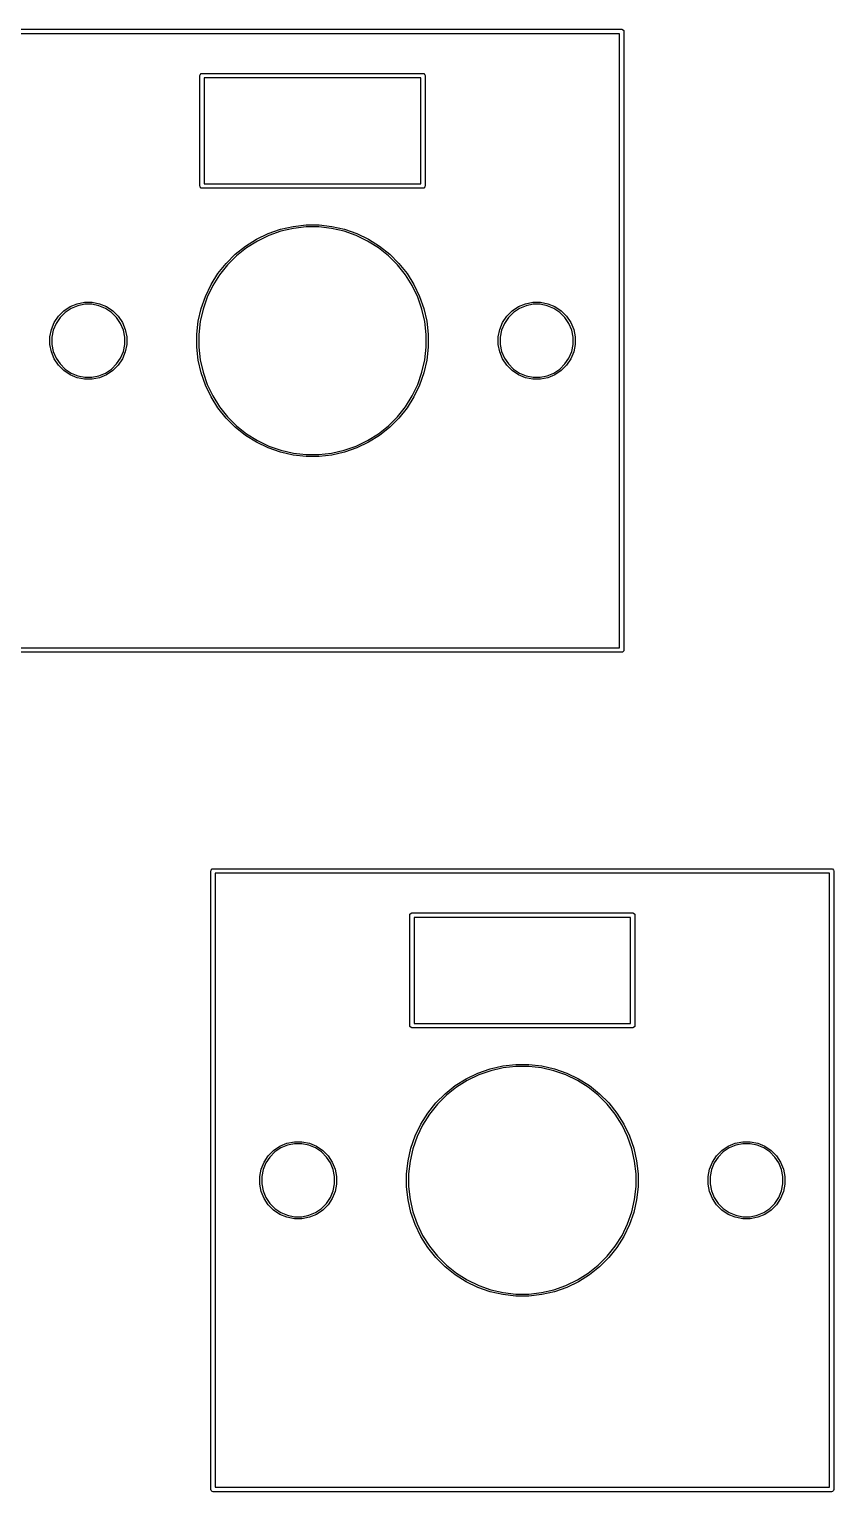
# Model space of a CAD drawing. Extents: x -11 to 295, y -114 to 10.
# Drawn here: x 98.09 to 116.3, y -45.05 to -11.95 of the extents above; entities that cross this region are included whole.
import ezdxf

# ---------------------------------------------------------------- set-up
doc = ezdxf.new("R2010")
doc.units = 0
doc.layers.add('BLACK', color=7, linetype='CONTINUOUS')

msp = doc.modelspace()

# ---------------------------------------------------------------- linework, layer by layer
at = {"layer": 'BLACK', "linetype": 'CONTINUOUS'}
for p, q in [((97.5, -11.95), (111.5, -11.95)), ((111.45, -12.05), (97.55, -12.05)), ((111.45, -25.95), (111.45, -12.05)), ((111.5, -11.95), (111.519134, -11.953806)), ((111.519134, -11.953806), (111.546194, -11.980866)), ((111.546194, -11.980866), (111.55, -12)), ((111.55, -12), (111.55, -26)), ((101.95, -13), (101.953806, -12.980866)), ((101.95, -15.5), (101.95, -13)), ((101.953806, -12.980866), (101.980866, -12.953806)), ((101.980866, -12.953806), (102, -12.95)), ((102, -12.95), (107, -12.95)), ((102.05, -13.05), (102.05, -15.45)), ((106.95, -13.05), (102.05, -13.05)), ((106.95, -15.45), (106.95, -13.05)), ((107, -12.95), (107.019134, -12.953806)), ((107.019134, -12.953806), (107.046194, -12.980866)), ((107.046194, -12.980866), (107.05, -13)), ((107.05, -13), (107.05, -15.5)), ((101.953806, -15.519134), (101.95, -15.5)), ((101.980866, -15.546194), (101.953806, -15.519134)), ((102, -15.55), (101.980866, -15.546194)), ((107, -15.55), (102, -15.55)), ((102.05, -15.45), (106.95, -15.45)), ((107.019134, -15.546194), (107, -15.55)), ((107.046194, -15.519134), (107.019134, -15.546194)), ((107.05, -15.5), (107.046194, -15.519134)), ((103.495456, -16.574816), (103.773307, -16.477592)), ((103.786025, -16.521739), (103.513038, -16.617262)), ((103.773307, -16.477592), (104.060296, -16.412089)), ((104.067992, -16.457382), (103.786025, -16.521739)), ((104.060296, -16.412089), (104.352815, -16.37913)), ((104.355391, -16.425), (104.067992, -16.457382)), ((104.352815, -16.37913), (104.647185, -16.37913)), ((104.644609, -16.425), (104.355391, -16.425)), ((104.932008, -16.457382), (104.644609, -16.425)), ((104.647185, -16.37913), (104.939704, -16.412089)), ((105.213975, -16.521739), (104.932008, -16.457382)), ((104.939704, -16.412089), (105.226693, -16.477592)), ((105.486962, -16.617262), (105.213975, -16.521739)), ((105.226693, -16.477592), (105.504544, -16.574816)), ((102.75084, -17.042689), (102.980988, -16.859153)), ((102.980988, -16.859153), (103.230238, -16.702539)), ((103.252461, -16.742749), (103.007574, -16.896622)), ((103.230238, -16.702539), (103.495456, -16.574816)), ((103.513038, -16.617262), (103.252461, -16.742749)), ((105.747539, -16.742749), (105.486962, -16.617262)), ((105.504544, -16.574816), (105.769762, -16.702539)), ((105.992426, -16.896622), (105.747539, -16.742749)), ((105.769762, -16.702539), (106.019012, -16.859153)), ((106.019012, -16.859153), (106.24916, -17.042689)), ((102.542689, -17.25084), (102.75084, -17.042689)), ((102.781454, -17.076946), (102.576946, -17.281454)), ((103.007574, -16.896622), (102.781454, -17.076946)), ((106.218546, -17.076946), (105.992426, -16.896622)), ((106.423054, -17.281454), (106.218546, -17.076946)), ((106.24916, -17.042689), (106.457311, -17.25084)), ((102.202539, -17.730238), (102.359153, -17.480988)), ((102.396622, -17.507574), (102.242749, -17.752461)), ((102.359153, -17.480988), (102.542689, -17.25084)), ((102.576946, -17.281454), (102.396622, -17.507574)), ((106.603378, -17.507574), (106.423054, -17.281454)), ((106.457311, -17.25084), (106.640847, -17.480988)), ((106.757251, -17.752461), (106.603378, -17.507574)), ((106.640847, -17.480988), (106.797461, -17.730238)), ((102.074816, -17.995456), (102.202539, -17.730238)), ((102.242749, -17.752461), (102.117262, -18.013038)), ((106.882738, -18.013038), (106.757251, -17.752461)), ((106.797461, -17.730238), (106.925184, -17.995456)), ((99.012528, -18.228319), (99.171001, -18.162677)), ((99.171001, -18.162677), (99.339235, -18.129213)), ((99.343745, -18.175), (99.184356, -18.206704)), ((99.339235, -18.129213), (99.510765, -18.129213)), ((99.506255, -18.175), (99.343745, -18.175)), ((99.665644, -18.206704), (99.506255, -18.175)), ((99.510765, -18.129213), (99.678999, -18.162677)), ((99.678999, -18.162677), (99.837472, -18.228319)), ((101.977592, -18.273307), (102.074816, -17.995456)), ((102.117262, -18.013038), (102.021739, -18.286025)), ((106.978261, -18.286025), (106.882738, -18.013038)), ((106.925184, -17.995456), (107.022408, -18.273307)), ((109.162528, -18.228319), (109.321001, -18.162677)), ((109.321001, -18.162677), (109.489235, -18.129213)), ((109.493745, -18.175), (109.334356, -18.206704)), ((109.489235, -18.129213), (109.660765, -18.129213)), ((109.656255, -18.175), (109.493745, -18.175)), ((109.815644, -18.206704), (109.656255, -18.175)), ((109.660765, -18.129213), (109.828999, -18.162677)), ((109.828999, -18.162677), (109.987472, -18.228319)), ((98.653319, -18.587528), (98.748616, -18.444906)), ((98.784181, -18.474093), (98.693894, -18.609216)), ((98.748616, -18.444906), (98.869906, -18.323616)), ((98.899093, -18.359181), (98.784181, -18.474093)), ((98.869906, -18.323616), (99.012528, -18.228319)), ((99.034216, -18.268894), (98.899093, -18.359181)), ((99.184356, -18.206704), (99.034216, -18.268894)), ((99.815784, -18.268894), (99.665644, -18.206704)), ((99.950907, -18.359181), (99.815784, -18.268894)), ((99.837472, -18.228319), (99.980094, -18.323616)), ((100.065819, -18.474093), (99.950907, -18.359181)), ((99.980094, -18.323616), (100.101384, -18.444906)), ((100.156106, -18.609216), (100.065819, -18.474093)), ((100.101384, -18.444906), (100.196681, -18.587528)), ((101.912089, -18.560296), (101.977592, -18.273307)), ((102.021739, -18.286025), (101.957382, -18.567992)), ((107.042618, -18.567992), (106.978261, -18.286025)), ((107.022408, -18.273307), (107.087911, -18.560296)), ((108.803319, -18.587528), (108.898616, -18.444906)), ((108.934181, -18.474093), (108.843894, -18.609216)), ((108.898616, -18.444906), (109.019906, -18.323616)), ((109.049093, -18.359181), (108.934181, -18.474093)), ((109.019906, -18.323616), (109.162528, -18.228319)), ((109.184216, -18.268894), (109.049093, -18.359181)), ((109.334356, -18.206704), (109.184216, -18.268894)), ((109.965784, -18.268894), (109.815644, -18.206704)), ((110.100907, -18.359181), (109.965784, -18.268894)), ((109.987472, -18.228319), (110.130094, -18.323616)), ((110.215819, -18.474093), (110.100907, -18.359181)), ((110.130094, -18.323616), (110.251384, -18.444906)), ((110.306106, -18.609216), (110.215819, -18.474093)), ((110.251384, -18.444906), (110.346681, -18.587528)), ((98.554213, -18.914235), (98.587677, -18.746001)), ((98.587677, -18.746001), (98.653319, -18.587528)), ((98.631704, -18.759356), (98.6, -18.918745)), ((98.693894, -18.609216), (98.631704, -18.759356)), ((100.218296, -18.759356), (100.156106, -18.609216)), ((100.196681, -18.587528), (100.262323, -18.746001)), ((100.25, -18.918745), (100.218296, -18.759356)), ((100.262323, -18.746001), (100.295787, -18.914235)), ((101.87913, -18.852815), (101.912089, -18.560296)), ((101.87913, -18.855391), (101.87913, -18.852815)), ((101.87913, -19.147185), (101.87913, -18.855391)), ((101.957382, -18.567992), (101.925, -18.855391)), ((101.925, -18.855391), (101.925, -19.144609)), ((107.075, -18.855391), (107.042618, -18.567992)), ((107.075, -19.144609), (107.075, -18.855391)), ((107.087911, -18.560296), (107.12087, -18.852815)), ((107.12087, -18.852815), (107.12087, -19.147185)), ((108.704213, -18.914235), (108.737677, -18.746001)), ((108.737677, -18.746001), (108.803319, -18.587528)), ((108.781704, -18.759356), (108.75, -18.918745)), ((108.843894, -18.609216), (108.781704, -18.759356)), ((110.368296, -18.759356), (110.306106, -18.609216)), ((110.346681, -18.587528), (110.412323, -18.746001)), ((110.4, -18.918745), (110.368296, -18.759356)), ((110.412323, -18.746001), (110.445787, -18.914235)), ((98.554213, -18.918745), (98.554213, -18.914235)), ((98.554213, -19.085765), (98.554213, -18.918745)), ((98.587677, -19.253999), (98.554213, -19.085765)), ((98.6, -18.918745), (98.6, -19.081255)), ((98.6, -19.081255), (98.631704, -19.240644)), ((100.218296, -19.240644), (100.25, -19.081255)), ((100.25, -19.081255), (100.25, -18.918745)), ((100.295787, -19.085765), (100.262323, -19.253999)), ((100.295787, -18.914235), (100.295787, -19.085765)), ((101.912089, -19.439704), (101.87913, -19.147185)), ((101.925, -19.144609), (101.957382, -19.432008)), ((107.042618, -19.432008), (107.075, -19.144609)), ((107.12087, -19.147185), (107.087911, -19.439704)), ((108.704213, -18.918745), (108.704213, -18.914235)), ((108.704213, -19.085765), (108.704213, -18.918745)), ((108.737677, -19.253999), (108.704213, -19.085765)), ((108.75, -18.918745), (108.75, -19.081255)), ((108.75, -19.081255), (108.781704, -19.240644)), ((110.368296, -19.240644), (110.4, -19.081255)), ((110.4, -19.081255), (110.4, -18.918745)), ((110.445787, -19.085765), (110.412323, -19.253999)), ((110.445787, -18.914235), (110.445787, -19.085765)), ((98.653319, -19.412472), (98.587677, -19.253999)), ((98.631704, -19.240644), (98.693894, -19.390784)), ((98.748616, -19.555094), (98.653319, -19.412472)), ((98.693894, -19.390784), (98.784181, -19.525907)), ((98.784181, -19.525907), (98.899093, -19.640819)), ((99.950907, -19.640819), (100.065819, -19.525907)), ((100.065819, -19.525907), (100.156106, -19.390784)), ((100.196681, -19.412472), (100.101384, -19.555094)), ((100.156106, -19.390784), (100.218296, -19.240644)), ((100.262323, -19.253999), (100.196681, -19.412472)), ((101.977592, -19.726693), (101.912089, -19.439704)), ((101.957382, -19.432008), (102.021739, -19.713975)), ((106.978261, -19.713975), (107.042618, -19.432008)), ((107.087911, -19.439704), (107.022408, -19.726693)), ((108.803319, -19.412472), (108.737677, -19.253999)), ((108.781704, -19.240644), (108.843894, -19.390784)), ((108.898616, -19.555094), (108.803319, -19.412472)), ((108.843894, -19.390784), (108.934181, -19.525907)), ((108.934181, -19.525907), (109.049093, -19.640819)), ((110.100907, -19.640819), (110.215819, -19.525907)), ((110.215819, -19.525907), (110.306106, -19.390784)), ((110.346681, -19.412472), (110.251384, -19.555094)), ((110.306106, -19.390784), (110.368296, -19.240644)), ((110.412323, -19.253999), (110.346681, -19.412472)), ((98.869906, -19.676384), (98.748616, -19.555094)), ((99.012528, -19.771681), (98.869906, -19.676384)), ((98.899093, -19.640819), (99.034216, -19.731106)), ((99.171001, -19.837323), (99.012528, -19.771681)), ((99.034216, -19.731106), (99.184356, -19.793296)), ((99.339235, -19.870787), (99.171001, -19.837323)), ((99.184356, -19.793296), (99.343745, -19.825)), ((99.343745, -19.825), (99.506255, -19.825)), ((99.506255, -19.825), (99.665644, -19.793296)), ((99.678999, -19.837323), (99.510765, -19.870787)), ((99.665644, -19.793296), (99.815784, -19.731106)), ((99.837472, -19.771681), (99.678999, -19.837323)), ((99.815784, -19.731106), (99.950907, -19.640819)), ((99.980094, -19.676384), (99.837472, -19.771681)), ((100.101384, -19.555094), (99.980094, -19.676384)), ((102.074816, -20.004544), (101.977592, -19.726693)), ((102.021739, -19.713975), (102.117262, -19.986962)), ((106.882738, -19.986962), (106.978261, -19.713975)), ((107.022408, -19.726693), (106.925184, -20.004544)), ((109.019906, -19.676384), (108.898616, -19.555094)), ((109.162528, -19.771681), (109.019906, -19.676384)), ((109.049093, -19.640819), (109.184216, -19.731106)), ((109.321001, -19.837323), (109.162528, -19.771681)), ((109.184216, -19.731106), (109.334356, -19.793296)), ((109.489235, -19.870787), (109.321001, -19.837323)), ((109.334356, -19.793296), (109.493745, -19.825)), ((109.493745, -19.825), (109.656255, -19.825)), ((109.656255, -19.825), (109.815644, -19.793296)), ((109.828999, -19.837323), (109.660765, -19.870787)), ((109.815644, -19.793296), (109.965784, -19.731106)), ((109.987472, -19.771681), (109.828999, -19.837323)), ((109.965784, -19.731106), (110.100907, -19.640819)), ((110.130094, -19.676384), (109.987472, -19.771681)), ((110.251384, -19.555094), (110.130094, -19.676384)), ((99.510765, -19.870787), (99.339235, -19.870787)), ((102.202539, -20.269762), (102.074816, -20.004544)), ((102.117262, -19.986962), (102.242749, -20.247539)), ((106.757251, -20.247539), (106.882738, -19.986962)), ((106.925184, -20.004544), (106.797461, -20.269762)), ((109.660765, -19.870787), (109.489235, -19.870787)), ((102.359153, -20.519012), (102.202539, -20.269762)), ((102.242749, -20.247539), (102.396622, -20.492426)), ((102.542689, -20.74916), (102.359153, -20.519012)), ((102.396622, -20.492426), (102.576946, -20.718546)), ((106.423054, -20.718546), (106.603378, -20.492426)), ((106.640847, -20.519012), (106.457311, -20.74916)), ((106.603378, -20.492426), (106.757251, -20.247539)), ((106.797461, -20.269762), (106.640847, -20.519012)), ((102.75084, -20.957311), (102.542689, -20.74916)), ((102.576946, -20.718546), (102.781454, -20.923054)), ((106.218546, -20.923054), (106.423054, -20.718546)), ((106.457311, -20.74916), (106.24916, -20.957311)), ((102.980988, -21.140847), (102.75084, -20.957311)), ((102.781454, -20.923054), (103.007574, -21.103378)), ((103.230238, -21.297461), (102.980988, -21.140847)), ((103.007574, -21.103378), (103.252461, -21.257251)), ((105.747539, -21.257251), (105.992426, -21.103378)), ((106.019012, -21.140847), (105.769762, -21.297461)), ((105.992426, -21.103378), (106.218546, -20.923054)), ((106.24916, -20.957311), (106.019012, -21.140847)), ((103.495456, -21.425184), (103.230238, -21.297461)), ((103.252461, -21.257251), (103.513038, -21.382738)), ((103.773307, -21.522408), (103.495456, -21.425184)), ((103.513038, -21.382738), (103.786025, -21.478261)), ((103.786025, -21.478261), (104.067992, -21.542618)), ((104.932008, -21.542618), (105.213975, -21.478261)), ((105.213975, -21.478261), (105.486962, -21.382738)), ((105.504544, -21.425184), (105.226693, -21.522408)), ((105.486962, -21.382738), (105.747539, -21.257251)), ((105.769762, -21.297461), (105.504544, -21.425184)), ((104.060296, -21.587911), (103.773307, -21.522408)), ((104.352815, -21.62087), (104.060296, -21.587911)), ((104.067992, -21.542618), (104.355391, -21.575)), ((104.647185, -21.62087), (104.352815, -21.62087)), ((104.355391, -21.575), (104.644609, -21.575)), ((104.644609, -21.575), (104.932008, -21.542618)), ((104.939704, -21.587911), (104.647185, -21.62087)), ((105.226693, -21.522408), (104.939704, -21.587911)), ((111.5, -26.05), (97.5, -26.05)), ((97.55, -25.95), (111.45, -25.95)), ((111.519134, -26.046194), (111.5, -26.05)), ((111.546194, -26.019134), (111.519134, -26.046194)), ((111.55, -26), (111.546194, -26.019134)), ((102.2, -31), (102.203806, -30.980866)), ((102.2, -45), (102.2, -31)), ((102.203806, -30.980866), (102.230866, -30.953806)), ((102.230866, -30.953806), (102.25, -30.95)), ((102.25, -30.95), (116.25, -30.95)), ((102.3, -31.05), (102.3, -44.95)), ((116.2, -31.05), (102.3, -31.05)), ((116.2, -44.95), (116.2, -31.05)), ((116.25, -30.95), (116.269134, -30.953806)), ((116.269134, -30.953806), (116.296194, -30.980866)), ((116.296194, -30.980866), (116.3, -31)), ((116.3, -31), (116.3, -45)), ((106.7, -32), (106.703806, -31.980866)), ((106.7, -34.5), (106.7, -32)), ((106.703806, -31.980866), (106.730866, -31.953806)), ((106.730866, -31.953806), (106.75, -31.95)), ((106.75, -31.95), (111.75, -31.95)), ((106.8, -32.05), (106.8, -34.45)), ((111.7, -32.05), (106.8, -32.05)), ((111.7, -34.45), (111.7, -32.05)), ((111.75, -31.95), (111.769134, -31.953806)), ((111.769134, -31.953806), (111.796194, -31.980866)), ((111.796194, -31.980866), (111.8, -32)), ((111.8, -32), (111.8, -34.5)), ((106.703806, -34.519134), (106.7, -34.5)), ((106.730866, -34.546194), (106.703806, -34.519134)), ((106.75, -34.55), (106.730866, -34.546194)), ((111.75, -34.55), (106.75, -34.55)), ((106.8, -34.45), (111.7, -34.45)), ((111.769134, -34.546194), (111.75, -34.55)), ((111.796194, -34.519134), (111.769134, -34.546194)), ((111.8, -34.5), (111.796194, -34.519134)), ((108.523307, -35.477592), (108.810296, -35.412089)), ((108.810296, -35.412089), (109.102815, -35.37913)), ((109.102815, -35.37913), (109.397185, -35.37913)), ((109.397185, -35.37913), (109.689704, -35.412089)), ((109.689704, -35.412089), (109.976693, -35.477592)), ((107.730988, -35.859153), (107.980238, -35.702539)), ((108.002461, -35.742749), (107.757574, -35.896622)), ((107.980238, -35.702539), (108.245456, -35.574816)), ((108.263038, -35.617262), (108.002461, -35.742749)), ((108.245456, -35.574816), (108.523307, -35.477592)), ((108.536025, -35.521739), (108.263038, -35.617262)), ((108.817992, -35.457382), (108.536025, -35.521739)), ((109.105391, -35.425), (108.817992, -35.457382)), ((109.394609, -35.425), (109.105391, -35.425)), ((109.682008, -35.457382), (109.394609, -35.425)), ((109.963975, -35.521739), (109.682008, -35.457382)), ((110.236962, -35.617262), (109.963975, -35.521739)), ((109.976693, -35.477592), (110.254544, -35.574816)), ((110.497539, -35.742749), (110.236962, -35.617262)), ((110.254544, -35.574816), (110.519762, -35.702539)), ((110.742426, -35.896622), (110.497539, -35.742749)), ((110.519762, -35.702539), (110.769012, -35.859153)), ((107.292689, -36.25084), (107.50084, -36.042689)), ((107.531454, -36.076946), (107.326946, -36.281454)), ((107.50084, -36.042689), (107.730988, -35.859153)), ((107.757574, -35.896622), (107.531454, -36.076946)), ((110.968546, -36.076946), (110.742426, -35.896622)), ((110.769012, -35.859153), (110.99916, -36.042689)), ((111.173054, -36.281454), (110.968546, -36.076946)), ((110.99916, -36.042689), (111.207311, -36.25084)), ((107.109153, -36.480988), (107.292689, -36.25084)), ((107.326946, -36.281454), (107.146622, -36.507574)), ((111.353378, -36.507574), (111.173054, -36.281454)), ((111.207311, -36.25084), (111.390847, -36.480988)), ((106.824816, -36.995456), (106.952539, -36.730238)), ((106.952539, -36.730238), (107.109153, -36.480988)), ((107.146622, -36.507574), (106.992749, -36.752461)), ((111.507251, -36.752461), (111.353378, -36.507574)), ((111.390847, -36.480988), (111.547461, -36.730238)), ((111.547461, -36.730238), (111.675184, -36.995456)), ((106.727592, -37.273307), (106.824816, -36.995456)), ((106.867262, -37.013038), (106.771739, -37.286025)), ((106.992749, -36.752461), (106.867262, -37.013038)), ((111.632738, -37.013038), (111.507251, -36.752461)), ((111.728261, -37.286025), (111.632738, -37.013038)), ((111.675184, -36.995456), (111.772408, -37.273307)), ((103.498616, -37.444906), (103.619906, -37.323616)), ((103.649093, -37.359181), (103.534181, -37.474093)), ((103.619906, -37.323616), (103.762528, -37.228319)), ((103.784216, -37.268894), (103.649093, -37.359181)), ((103.762528, -37.228319), (103.921001, -37.162677)), ((103.934356, -37.206704), (103.784216, -37.268894)), ((103.921001, -37.162677), (104.089235, -37.129213)), ((104.093745, -37.175), (103.934356, -37.206704)), ((104.089235, -37.129213), (104.260765, -37.129213)), ((104.256255, -37.175), (104.093745, -37.175)), ((104.415644, -37.206704), (104.256255, -37.175)), ((104.260765, -37.129213), (104.428999, -37.162677)), ((104.565784, -37.268894), (104.415644, -37.206704)), ((104.428999, -37.162677), (104.587472, -37.228319)), ((104.700907, -37.359181), (104.565784, -37.268894)), ((104.587472, -37.228319), (104.730094, -37.323616)), ((104.815819, -37.474093), (104.700907, -37.359181)), ((104.730094, -37.323616), (104.851384, -37.444906)), ((106.662089, -37.560296), (106.727592, -37.273307)), ((106.771739, -37.286025), (106.707382, -37.567992)), ((111.792618, -37.567992), (111.728261, -37.286025)), ((111.772408, -37.273307), (111.837911, -37.560296)), ((113.648616, -37.444906), (113.769906, -37.323616)), ((113.799093, -37.359181), (113.684181, -37.474093)), ((113.769906, -37.323616), (113.912528, -37.228319)), ((113.934216, -37.268894), (113.799093, -37.359181)), ((113.912528, -37.228319), (114.071001, -37.162677)), ((114.084356, -37.206704), (113.934216, -37.268894)), ((114.071001, -37.162677), (114.239235, -37.129213)), ((114.243745, -37.175), (114.084356, -37.206704)), ((114.239235, -37.129213), (114.410765, -37.129213)), ((114.406255, -37.175), (114.243745, -37.175)), ((114.565644, -37.206704), (114.406255, -37.175)), ((114.410765, -37.129213), (114.578999, -37.162677)), ((114.715784, -37.268894), (114.565644, -37.206704)), ((114.578999, -37.162677), (114.737472, -37.228319)), ((114.850907, -37.359181), (114.715784, -37.268894)), ((114.737472, -37.228319), (114.880094, -37.323616)), ((114.965819, -37.474093), (114.850907, -37.359181)), ((114.880094, -37.323616), (115.001384, -37.444906)), ((103.337677, -37.746001), (103.403319, -37.587528)), ((103.443894, -37.609216), (103.381704, -37.759356)), ((103.403319, -37.587528), (103.498616, -37.444906)), ((103.534181, -37.474093), (103.443894, -37.609216)), ((104.906106, -37.609216), (104.815819, -37.474093)), ((104.851384, -37.444906), (104.946681, -37.587528)), ((104.968296, -37.759356), (104.906106, -37.609216)), ((104.946681, -37.587528), (105.012323, -37.746001)), ((106.62913, -37.852815), (106.662089, -37.560296)), ((106.707382, -37.567992), (106.675, -37.855391)), ((111.825, -37.855391), (111.792618, -37.567992)), ((111.837911, -37.560296), (111.87087, -37.852815)), ((113.487677, -37.746001), (113.553319, -37.587528)), ((113.593894, -37.609216), (113.531704, -37.759356)), ((113.553319, -37.587528), (113.648616, -37.444906)), ((113.684181, -37.474093), (113.593894, -37.609216)), ((115.056106, -37.609216), (114.965819, -37.474093)), ((115.001384, -37.444906), (115.096681, -37.587528)), ((115.118296, -37.759356), (115.056106, -37.609216)), ((115.096681, -37.587528), (115.162323, -37.746001)), ((103.304213, -37.914235), (103.337677, -37.746001)), ((103.304213, -37.918745), (103.304213, -37.914235)), ((103.304213, -38.085765), (103.304213, -37.918745)), ((103.381704, -37.759356), (103.35, -37.918745)), ((103.35, -37.918745), (103.35, -38.081255)), ((105, -37.918745), (104.968296, -37.759356)), ((105, -38.081255), (105, -37.918745)), ((105.012323, -37.746001), (105.045787, -37.914235)), ((105.045787, -37.914235), (105.045787, -38.085765)), ((106.62913, -37.855391), (106.62913, -37.852815)), ((106.62913, -38.147185), (106.62913, -37.855391)), ((106.675, -37.855391), (106.675, -38.144609)), ((111.825, -38.144609), (111.825, -37.855391)), ((111.87087, -37.852815), (111.87087, -38.147185)), ((113.454213, -37.914235), (113.487677, -37.746001)), ((113.454213, -37.918745), (113.454213, -37.914235)), ((113.454213, -38.085765), (113.454213, -37.918745)), ((113.531704, -37.759356), (113.5, -37.918745)), ((113.5, -37.918745), (113.5, -38.081255)), ((115.15, -37.918745), (115.118296, -37.759356)), ((115.15, -38.081255), (115.15, -37.918745)), ((115.162323, -37.746001), (115.195787, -37.914235)), ((115.195787, -37.914235), (115.195787, -38.085765)), ((103.337677, -38.253999), (103.304213, -38.085765)), ((103.403319, -38.412472), (103.337677, -38.253999)), ((103.35, -38.081255), (103.381704, -38.240644)), ((103.381704, -38.240644), (103.443894, -38.390784)), ((103.443894, -38.390784), (103.534181, -38.525907)), ((104.815819, -38.525907), (104.906106, -38.390784)), ((104.906106, -38.390784), (104.968296, -38.240644)), ((105.012323, -38.253999), (104.946681, -38.412472)), ((104.968296, -38.240644), (105, -38.081255)), ((105.045787, -38.085765), (105.012323, -38.253999)), ((106.662089, -38.439704), (106.62913, -38.147185)), ((106.675, -38.144609), (106.707382, -38.432008)), ((111.792618, -38.432008), (111.825, -38.144609)), ((111.87087, -38.147185), (111.837911, -38.439704)), ((113.487677, -38.253999), (113.454213, -38.085765)), ((113.553319, -38.412472), (113.487677, -38.253999)), ((113.5, -38.081255), (113.531704, -38.240644)), ((113.531704, -38.240644), (113.593894, -38.390784)), ((113.593894, -38.390784), (113.684181, -38.525907)), ((114.965819, -38.525907), (115.056106, -38.390784)), ((115.056106, -38.390784), (115.118296, -38.240644)), ((115.162323, -38.253999), (115.096681, -38.412472)), ((115.118296, -38.240644), (115.15, -38.081255)), ((115.195787, -38.085765), (115.162323, -38.253999)), ((103.498616, -38.555094), (103.403319, -38.412472)), ((103.619906, -38.676384), (103.498616, -38.555094)), ((103.534181, -38.525907), (103.649093, -38.640819)), ((103.762528, -38.771681), (103.619906, -38.676384)), ((103.649093, -38.640819), (103.784216, -38.731106)), ((104.565784, -38.731106), (104.700907, -38.640819)), ((104.730094, -38.676384), (104.587472, -38.771681)), ((104.700907, -38.640819), (104.815819, -38.525907)), ((104.851384, -38.555094), (104.730094, -38.676384)), ((104.946681, -38.412472), (104.851384, -38.555094)), ((106.727592, -38.726693), (106.662089, -38.439704)), ((106.707382, -38.432008), (106.771739, -38.713975)), ((106.824816, -39.004544), (106.727592, -38.726693)), ((106.771739, -38.713975), (106.867262, -38.986962)), ((111.632738, -38.986962), (111.728261, -38.713975)), ((111.772408, -38.726693), (111.675184, -39.004544)), ((111.728261, -38.713975), (111.792618, -38.432008)), ((111.837911, -38.439704), (111.772408, -38.726693)), ((113.648616, -38.555094), (113.553319, -38.412472)), ((113.769906, -38.676384), (113.648616, -38.555094)), ((113.684181, -38.525907), (113.799093, -38.640819)), ((113.912528, -38.771681), (113.769906, -38.676384)), ((113.799093, -38.640819), (113.934216, -38.731106)), ((114.715784, -38.731106), (114.850907, -38.640819)), ((114.880094, -38.676384), (114.737472, -38.771681)), ((114.850907, -38.640819), (114.965819, -38.525907)), ((115.001384, -38.555094), (114.880094, -38.676384)), ((115.096681, -38.412472), (115.001384, -38.555094)), ((103.921001, -38.837323), (103.762528, -38.771681)), ((103.784216, -38.731106), (103.934356, -38.793296)), ((104.089235, -38.870787), (103.921001, -38.837323)), ((103.934356, -38.793296), (104.093745, -38.825)), ((104.260765, -38.870787), (104.089235, -38.870787)), ((104.093745, -38.825), (104.256255, -38.825)), ((104.256255, -38.825), (104.415644, -38.793296)), ((104.428999, -38.837323), (104.260765, -38.870787)), ((104.415644, -38.793296), (104.565784, -38.731106)), ((104.587472, -38.771681), (104.428999, -38.837323)), ((106.952539, -39.269762), (106.824816, -39.004544)), ((106.867262, -38.986962), (106.992749, -39.247539)), ((111.507251, -39.247539), (111.632738, -38.986962)), ((111.675184, -39.004544), (111.547461, -39.269762)), ((114.071001, -38.837323), (113.912528, -38.771681)), ((113.934216, -38.731106), (114.084356, -38.793296)), ((114.239235, -38.870787), (114.071001, -38.837323)), ((114.084356, -38.793296), (114.243745, -38.825)), ((114.410765, -38.870787), (114.239235, -38.870787)), ((114.243745, -38.825), (114.406255, -38.825)), ((114.406255, -38.825), (114.565644, -38.793296)), ((114.578999, -38.837323), (114.410765, -38.870787)), ((114.565644, -38.793296), (114.715784, -38.731106)), ((114.737472, -38.771681), (114.578999, -38.837323)), ((107.109153, -39.519012), (106.952539, -39.269762)), ((106.992749, -39.247539), (107.146622, -39.492426)), ((111.353378, -39.492426), (111.507251, -39.247539)), ((111.547461, -39.269762), (111.390847, -39.519012)), ((107.292689, -39.74916), (107.109153, -39.519012)), ((107.146622, -39.492426), (107.326946, -39.718546)), ((107.326946, -39.718546), (107.531454, -39.923054)), ((110.968546, -39.923054), (111.173054, -39.718546)), ((111.173054, -39.718546), (111.353378, -39.492426)), ((111.390847, -39.519012), (111.207311, -39.74916)), ((107.50084, -39.957311), (107.292689, -39.74916)), ((107.730988, -40.140847), (107.50084, -39.957311)), ((107.531454, -39.923054), (107.757574, -40.103378)), ((110.742426, -40.103378), (110.968546, -39.923054)), ((110.99916, -39.957311), (110.769012, -40.140847)), ((111.207311, -39.74916), (110.99916, -39.957311)), ((107.980238, -40.297461), (107.730988, -40.140847)), ((107.757574, -40.103378), (108.002461, -40.257251)), ((108.245456, -40.425184), (107.980238, -40.297461)), ((108.002461, -40.257251), (108.263038, -40.382738)), ((110.236962, -40.382738), (110.497539, -40.257251)), ((110.519762, -40.297461), (110.254544, -40.425184)), ((110.497539, -40.257251), (110.742426, -40.103378)), ((110.769012, -40.140847), (110.519762, -40.297461)), ((108.523307, -40.522408), (108.245456, -40.425184)), ((108.263038, -40.382738), (108.536025, -40.478261)), ((108.810296, -40.587911), (108.523307, -40.522408)), ((108.536025, -40.478261), (108.817992, -40.542618)), ((109.102815, -40.62087), (108.810296, -40.587911)), ((108.817992, -40.542618), (109.105391, -40.575)), ((109.397185, -40.62087), (109.102815, -40.62087)), ((109.105391, -40.575), (109.394609, -40.575)), ((109.394609, -40.575), (109.682008, -40.542618)), ((109.689704, -40.587911), (109.397185, -40.62087)), ((109.682008, -40.542618), (109.963975, -40.478261)), ((109.976693, -40.522408), (109.689704, -40.587911)), ((109.963975, -40.478261), (110.236962, -40.382738)), ((110.254544, -40.425184), (109.976693, -40.522408)), ((102.203806, -45.019134), (102.2, -45)), ((102.3, -44.95), (116.2, -44.95)), ((116.3, -45), (116.296194, -45.019134)), ((102.230866, -45.046194), (102.203806, -45.019134)), ((102.25, -45.05), (102.230866, -45.046194)), ((116.25, -45.05), (102.25, -45.05)), ((116.269134, -45.046194), (116.25, -45.05)), ((116.296194, -45.019134), (116.269134, -45.046194))]:
    msp.add_line(p, q, dxfattribs=at)

doc.saveas('drawing.dxf')
